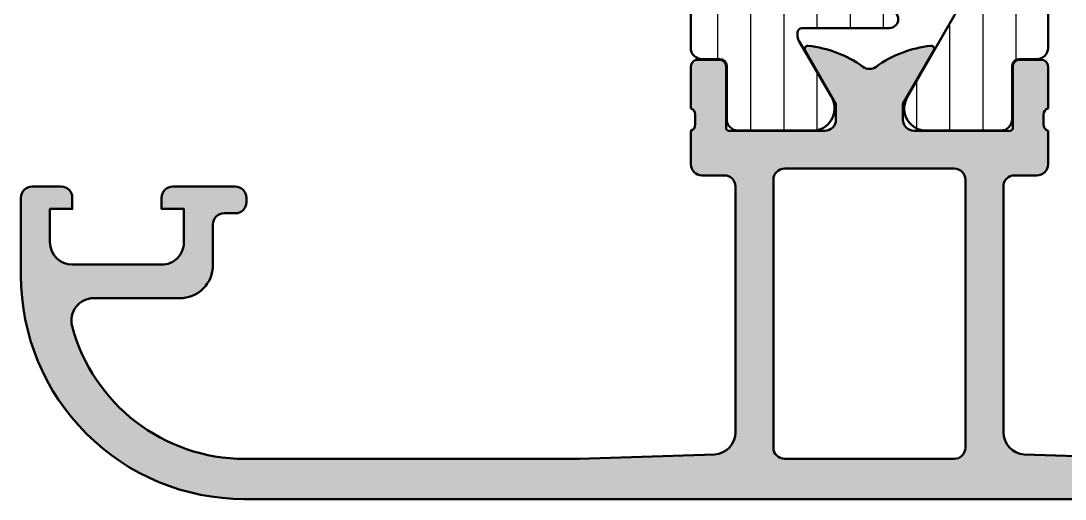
# Model space of a CAD drawing. Extents: x 0 to 76, y 0 to 83.8.
# Drawn here: x 0 to 46.76, y 0 to 21.42 of the extents above; entities that cross this region are included whole.
import ezdxf

# ---------------------------------------------------------------- set-up
doc = ezdxf.new("R2010")
doc.units = 0
for name, color, linetype, lineweight in [('0S-Alu contour', 7, 'Continuous', 50), ('0S-Alu hatch', 252, 'Continuous', 25), ('0S-Plastic contour', 254, 'Continuous', 50), ('0S-Plastic hatch', 253, 'Continuous', 25)]:
    doc.layers.add(name, color=color, linetype=linetype, lineweight=lineweight)
pattern_1 = [(90, (0, 0), (-1.4859, 0), [])]

# ---------------------------------------------------------------- blocks, each defined once
blk = doc.blocks.new('284151__37331746_351D_4616_B207_01784C81C497___5EBAD73C_8FCA_4513_8191_C6A531EA2A94_')
at = {"layer": '0S-Plastic hatch'}
h = blk.add_hatch(dxfattribs=at)
h.set_pattern_fill('ANSI31', color=256, scale=0.4680000000000001, angle=45, style=0)
h.set_pattern_definition(pattern_1)
edge = h.paths.add_edge_path()
edge.add_line((29.99999930688776, 47.79003100783183), (29.99674226494619, 20.21002498787557))
edge.add_arc((30.49673958604417, 20.21002230896637), 0.4999973211051484, 179.999693017615, 270.0003069820253)
edge.add_line((30.49674226495336, 19.71002498786839), (31.30707359828668, 19.71002498786839))
edge.add_ellipse((31.30707359828667, 19.41002498786838), major_axis=(-0.3000000000000149, 0), ratio=1, start_angle=180, end_angle=269.9999999999993, ccw=False)
edge.add_line((31.60707359828669, 19.41002498786838), (31.60674164788967, 17.01002660493208))
edge.add_arc((32.11173762532828, 17.01502391251437), 0.5050207028550981, 180.5669654820281, 270.5675704443997)
edge.add_line((32.11674026495336, 16.5100279878684), (35.58328176305284, 16.5100279878684))
edge.add_arc((35.44097111406149, 17.49984606259124), 0.9999960709244696, 278.1816080518995, 392.727016099841)
edge.add_line((36.28222376305283, 18.04048098786839), (34.84324225325281, 20.53287041562356))
edge.add_ellipse((35.2762549699832, 20.78287038992312), major_axis=(-0.5000000000000137, 0), ratio=1, start_angle=0, end_angle=29.999996599344627, ccw=False)
edge.add_line((34.77625496998319, 20.78287038992312), (34.77625496998309, 20.89485616174543))
edge.add_ellipse((34.97601501198112, 20.89485616174544), major_axis=(-0.199760041998033, 0), ratio=1, start_angle=270.0000000000041, end_angle=360, ccw=False)
edge.add_line((34.9760150119811, 21.09461620374348), (38.88932186888238, 21.09461620374345))
edge.add_arc((38.88932186888235, 21.49413628773944), 0.3995200839959949, 270.0000000000041, 449.9999999999959)
edge.add_line((38.88932186888238, 21.89365637173544), (36.89172144890242, 21.89365637173544))
edge.add_ellipse((36.89172144890238, 22.19329643473244), major_axis=(-0.2996400629969997, 0), ratio=1, start_angle=0, end_angle=90.00000000000807, ccw=False)
edge.add_line((36.59208138590538, 22.19329643473244), (36.59208138590543, 22.39305647673039))
edge.add_arc((36.29244132290839, 22.39305647673046), 0.2996400629970424, 0, 180)
edge.add_line((35.99280125991135, 22.39305647673046), (35.99280125991138, 22.19329643473237))
edge.add_ellipse((35.69316119691441, 22.19329643473237), major_axis=(-0.2996400629969642, 0), ratio=1, start_angle=89.99999999999062, end_angle=180, ccw=False)
edge.add_line((35.69316119691436, 21.89365637173541), (34.53045625920263, 21.89365637173544))
edge.add_ellipse((34.53045625920286, 22.09341641336493), major_axis=(-0.1997600416294851, 0), ratio=1, start_angle=59.99999999993361, end_angle=89.99999999993281, ccw=False)
edge.add_line((34.43057623838792, 21.92041914265287), (32.29579863505288, 23.15314193446745))
edge.add_ellipse((32.79138860211026, 24.01434242023629), major_axis=(-0.9936174777732217, 0), ratio=1, start_angle=-0.6764750291013115, end_angle=60.08111811892081, ccw=False)
edge.add_line((31.79784037795338, 24.02607350761685), (31.79784037795338, 39.67230010955752))
edge.add_ellipse((32.79664058794332, 39.67230010955752), major_axis=(-0.9988002099899446, 0), ratio=1, start_angle=269.99999999999795, end_angle=360, ccw=False)
edge.add_line((32.79664058794336, 40.67110031954746), (35.69316119691442, 40.67110031954744))
edge.add_ellipse((35.6931611969145, 40.37146025655048), major_axis=(-0.2996400629969571, 0), ratio=1, start_angle=180, end_angle=270.00000000001495, ccw=False)
edge.add_line((35.99280125991145, 40.37146025655054), (35.99280125991132, 40.17170021455246))
edge.add_arc((36.29244132290836, 40.17170021455245), 0.2996400629970424, 180, 360)
edge.add_line((36.5920813859054, 40.17170021455249), (36.5920813859054, 40.37146025655039))
edge.add_ellipse((36.89172144890239, 40.37146025655053), major_axis=(-0.2996400629969926, 0), ratio=1, start_angle=270.0000000000177, end_angle=360, ccw=False)
edge.add_line((36.89172144890231, 40.67110031954753), (38.88932186888244, 40.6711003195475))
edge.add_arc((38.88932186888239, 41.07062040354349), 0.3995200839959807, 270.0000000000061, 450.0000000000061)
edge.add_line((38.88932186888235, 41.47014048753947), (33.7954407979334, 41.47014048753923))
edge.add_ellipse((33.79544079793331, 43.46774090751916), major_axis=(-1.997600419979924, 0), ratio=1, start_angle=0, end_angle=90.00000000000239, ccw=False)
edge.add_line((31.79784037795339, 43.46774090751916), (31.79784037795329, 44.11991188122832))
edge.add_ellipse((32.79664113377662, 44.11991188122813), major_axis=(-0.9988007558233247, 0), ratio=1, start_angle=299.9999999999911, end_angle=360, ccw=False)
edge.add_line((32.29724075586509, 44.98489870909031), (34.27685478430132, 46.11703758609423))
edge.add_arc((33.77745475999306, 46.98202398783527), 0.9988002099899655, 299.9999946553975, 360)
edge.add_line((34.77625496998302, 46.98202398783536), (34.77625496998312, 47.21154424289115))
edge.add_ellipse((35.2762549699832, 47.21154424289093), major_axis=(-0.5000000000000853, 0), ratio=1, start_angle=330.0000034006573, end_angle=360, ccw=False)
edge.add_line((34.84324225325274, 47.46154421719052), (36.28548080498723, 49.95957500783185))
edge.add_arc((35.4442281559959, 50.500209933109), 0.9999960709244641, 327.2729839001593, 441.8183919481005)
edge.add_line((35.58653880498724, 51.49002800783184), (32.10999730688775, 51.49002800783184))
edge.add_arc((32.10999466726268, 50.99003203039323), 0.4999959774455833, 89.99969751881494, 180.0003024817733)
edge.add_line((31.60999868982407, 50.99002939076815), (31.6103306402211, 48.59003100783183))
edge.add_ellipse((31.31033064022108, 48.59003100783183), major_axis=(-0.3000000000000114, 0), ratio=1, start_angle=89.99999999999937, end_angle=180, ccw=False)
edge.add_line((31.31033064022108, 48.29003100783182), (30.49999930688776, 48.29003100783183))
edge.add_arc((30.49999662797856, 47.79003368674103), 0.499997321097979, 89.99969301797341, 180.0003069823849)
at = {"layer": '0S-Plastic contour', "color": 7}
for points in [[(35.58653880498724, 51.49002800783184), (32.10999730688775, 51.49002800783184)], [(31.60999868982407, 50.99002939076815), (31.6103306402211, 48.59003100783183)], [(34.84324225325274, 47.46154421719052), (36.28548080498723, 49.95957500783185)], [(31.31033064022108, 48.29003100783182), (30.49999930688776, 48.29003100783183)], [(29.99999930688776, 47.79003100783183), (29.99674226494619, 20.21002498787557)], [(34.77625496998302, 46.98202398783536), (34.77625496998312, 47.21154424289115)], [(32.29724075586509, 44.98489870909031), (34.27685478430132, 46.11703758609423)], [(31.79784037795339, 43.46774090751916), (31.79784037795329, 44.11991188122832)], [(38.88932186888235, 41.47014048753947), (33.7954407979334, 41.47014048753923)], [(32.79664058794336, 40.67110031954746), (35.69316119691442, 40.67110031954744)], [(35.99280125991145, 40.37146025655054), (35.99280125991132, 40.17170021455246)], [(36.5920813859054, 40.17170021455249), (36.5920813859054, 40.37146025655039)], [(36.89172144890231, 40.67110031954753), (38.88932186888244, 40.6711003195475)], [(31.79784037795338, 24.02607350761685), (31.79784037795338, 39.67230010955752)], [(34.43057623838792, 21.92041914265287), (32.29579863505288, 23.15314193446745)], [(35.99280125991135, 22.39305647673046), (35.99280125991138, 22.19329643473237)], [(36.59208138590538, 22.19329643473244), (36.59208138590543, 22.39305647673039)], [(35.69316119691436, 21.89365637173541), (34.53045625920263, 21.89365637173544)], [(38.88932186888238, 21.89365637173544), (36.89172144890242, 21.89365637173544)], [(34.9760150119811, 21.09461620374348), (38.88932186888238, 21.09461620374345)], [(34.77625496998319, 20.78287038992312), (34.77625496998309, 20.89485616174543)], [(36.28222376305283, 18.04048098786839), (34.84324225325281, 20.53287041562356)], [(30.49674226495336, 19.71002498786839), (31.30707359828668, 19.71002498786839)], [(31.60707359828669, 19.41002498786838), (31.60674164788967, 17.01002660493208)], [(32.11674026495336, 16.5100279878684), (35.58328176305284, 16.5100279878684)]]:
    blk.add_lwpolyline(points, dxfattribs=at)
for centre, radius, start, end in [((32.10999466726268, 50.99003203039323), 0.4999959774455833, 89.99969751881494, 180.0003024817733), ((35.4442281559959, 50.500209933109), 0.9999960709244641, 327.2729839001593, 81.8183919481005), ((30.49999662797856, 47.79003368674103), 0.499997321097979, 89.99969301797341, 180.0003069823849), ((33.77745475999306, 46.98202398783527), 0.9988002099899655, 299.9999946553975, 0), ((38.88932186888239, 41.07062040354349), 0.3995200839959807, 270.0000000000061, 90.00000000000612), ((36.29244132290836, 40.17170021455245), 0.2996400629970424, 180, 0), ((36.29244132290839, 22.39305647673046), 0.2996400629970424, 0, 180), ((38.88932186888235, 21.49413628773944), 0.3995200839959949, 270.0000000000041, 89.99999999999594), ((30.49673958604417, 20.21002230896637), 0.4999973211051484, 179.999693017615, 270.0003069820253), ((35.44097111406149, 17.49984606259124), 0.9999960709244696, 278.1816080518995, 32.72701609984102), ((32.11173762532828, 17.01502391251437), 0.5050207028550981, 180.5669654820281, 270.5675704443997)]:
    blk.add_arc(centre, radius, start, end, dxfattribs=at)
at = {"layer": '0S-Plastic contour', "color": 7, "extrusion": (0, 0, -1)}
for centre, radius, start, end in [((-31.31033064022108, 48.59003100783183), 0.3000000000000114, 180, 270.0000000000007), ((-35.2762549699832, 47.21154424289093), 0.5000000000000853, 0, 29.99999659934269), ((-32.79664113377662, 44.11991188122813), 0.998800755823325, 0, 60.00000000000894), ((-33.79544079793331, 43.46774090751916), 1.997600419979924, 269.9999999999976, 0), ((-32.79664058794332, 39.67230010955752), 0.9988002099899446, 0, 90.00000000000205), ((-35.6931611969145, 40.37146025655048), 0.2996400629969571, 89.99999999998506, 180), ((-36.89172144890239, 40.37146025655053), 0.2996400629969926, 0, 89.99999999998234), ((-32.79138860211026, 24.01434242023629), 0.9936174777732217, 299.9188818810793, 0.6764750291012418), ((-35.69316119691441, 22.19329643473237), 0.2996400629969642, 180, 270.0000000000095), ((-36.89172144890238, 22.19329643473244), 0.2996400629969997, 269.9999999999919, 0), ((-34.53045625920286, 22.09341641336493), 0.1997600416294851, 270.0000000000672, 300.0000000000664), ((-34.97601501198112, 20.89485616174544), 0.199760041998033, 0, 89.99999999999594), ((-35.2762549699832, 20.78287038992312), 0.5000000000000137, 330.0000034006554, 0), ((-31.30707359828667, 19.41002498786838), 0.3000000000000149, 90.00000000000067, 180)]:
    blk.add_arc(centre, radius, start, end, dxfattribs=at)
blk = doc.blocks.new('284151__1CDA4927_500E_4449_A2B0_3B32F3932A30___2944F3FC_1F27_40F2_815A_D28FB39D8C25_')
at = {"layer": '0S-Plastic hatch'}
h = blk.add_hatch(dxfattribs=at)
h.set_pattern_fill('ANSI31', color=256, scale=0.4680000000000001, angle=45, style=0)
h.set_pattern_definition(pattern_1)
edge = h.paths.add_edge_path()
edge.add_line((45.99997017547695, 47.79003100783173), (46.00322721741852, 20.21002498787547))
edge.add_ellipse((45.50322989632053, 20.21002230896629), major_axis=(-0.4999973211051626, 0), ratio=1, start_angle=89.99969301797631, end_angle=180.000306982385, ccw=False)
edge.add_line((45.50322721741135, 19.7100249878683), (44.69289588407803, 19.71002498786829))
edge.add_arc((44.69289588407804, 19.41002498786827), 0.3000000000000185, 90.00000000000136, 180)
edge.add_line((44.39289588407802, 19.41002498786827), (44.39322783447504, 17.01002660493197))
edge.add_ellipse((43.88823185703643, 17.01502391251425), major_axis=(-0.5050207028550908, 0), ratio=1, start_angle=89.43242955559953, end_angle=179.4330345179745, ccw=False)
edge.add_line((43.88322921741134, 16.51002798786828), (40.41668771931187, 16.51002798786829))
edge.add_ellipse((40.5589983683032, 17.49984606259114), major_axis=(-0.9999960709244676, 0), ratio=1, start_angle=-32.727016099841194, end_angle=81.8183919481013, ccw=False)
edge.add_line((39.71774571931187, 18.04048098786829), (41.81451365413689, 21.67219008046127))
edge.add_ellipse((43.11355180432791, 20.92219015756279), major_axis=(-1.499999999999808, 0), ratio=1, start_angle=297.9942546357577, end_angle=330.0000034006593, ccw=False)
edge.add_line((42.40947727073656, 22.24668215495181), (43.30322621741134, 22.74836098786831))
edge.add_arc((42.80322780871322, 23.61438778231315), 1.000000408698464, 299.9998812007991, 360.0000455150246)
edge.add_line((43.80322821741136, 23.61438857670052), (43.79997117547696, 44.38566900783172))
edge.add_arc((42.79997076677882, 44.38566821338688), 1.000000408698472, 4.55150246153e-05, 60.00011879920013)
edge.add_line((43.29996917547696, 45.25169500783174), (42.40622022880219, 45.75337384074821))
edge.add_ellipse((43.11029476239348, 47.07786583813726), major_axis=(-1.499999999999815, 0), ratio=1, start_angle=29.999996599342523, end_angle=62.00574536424449, ccw=False)
edge.add_line((41.81125661220248, 46.32786591523873), (39.71448867737748, 49.95957500783174))
edge.add_ellipse((40.55574132636883, 50.5002099331089), major_axis=(-0.9999960709244797, 0), ratio=1, start_angle=-81.81839194809982, end_angle=32.727016099840625, ccw=False)
edge.add_line((40.41343067737747, 51.49002800783176), (43.88997217547696, 51.49002800783174))
edge.add_ellipse((43.88997481510201, 50.99003203039311), major_axis=(-0.4999959774455975, 0), ratio=1, start_angle=179.9996975182268, end_angle=270.00030248118344, ccw=False)
edge.add_line((44.38997079254064, 50.99002939076291), (44.38963884214362, 48.59003100783173))
edge.add_arc((44.68963884214363, 48.59003100783174), 0.3000000000000043, 180, 270)
edge.add_line((44.68963884214363, 48.29003100783173), (45.49997017547695, 48.29003100783173))
edge.add_ellipse((45.49997285438616, 47.79003368674093), major_axis=(-0.4999973210979719, 0), ratio=1, start_angle=179.9996930176151, end_angle=270.000306982027, ccw=False)
at = {"layer": '0S-Plastic contour', "color": 7}
for points in [[(40.41343067737747, 51.49002800783176), (43.88997217547696, 51.49002800783174)], [(44.38997079254064, 50.99002939076291), (44.38963884214362, 48.59003100783173)], [(41.81125661220248, 46.32786591523873), (39.71448867737748, 49.95957500783174)], [(44.68963884214363, 48.29003100783173), (45.49997017547695, 48.29003100783173)], [(45.99997017547695, 47.79003100783173), (46.00322721741852, 20.21002498787547)], [(43.29996917547696, 45.25169500783174), (42.40622022880219, 45.75337384074821)], [(43.80322821741136, 23.61438857670052), (43.79997117547696, 44.38566900783172)], [(42.40947727073656, 22.24668215495181), (43.30322621741134, 22.74836098786831)], [(39.71774571931187, 18.04048098786829), (41.81451365413689, 21.67219008046127)], [(45.50322721741135, 19.7100249878683), (44.69289588407803, 19.71002498786829)], [(44.39289588407802, 19.41002498786827), (44.39322783447504, 17.01002660493197)], [(43.88322921741134, 16.51002798786828), (40.41668771931187, 16.51002798786829)]]:
    blk.add_lwpolyline(points, dxfattribs=at)
at = {"layer": '0S-Plastic contour', "color": 7, "extrusion": (0, 0, -1)}
for centre, radius, start, end in [((-40.55574132636883, 50.5002099331089), 0.9999960709244797, 327.2729839001594, 81.81839194809982), ((-43.88997481510201, 50.99003203039311), 0.4999959774455975, 89.99969751881657, 180.0003024817733), ((-45.49997285438616, 47.79003368674093), 0.4999973210979719, 89.999693017973, 180.0003069823849), ((-43.11029476239348, 47.07786583813726), 1.499999999999815, 297.9942546357555, 330.0000034006575), ((-43.11355180432791, 20.92219015756279), 1.499999999999808, 29.99999659934069, 62.00574536424229), ((-45.50322989632053, 20.21002230896629), 0.4999973211051626, 179.999693017615, 270.0003069820237), ((-40.5589983683032, 17.49984606259114), 0.9999960709244676, 278.1816080518987, 32.7270160998412), ((-43.88823185703643, 17.01502391251425), 0.5050207028550908, 180.5669654820256, 270.5675704444005)]:
    blk.add_arc(centre, radius, start, end, dxfattribs=at)
at = {"layer": '0S-Plastic contour', "color": 7}
for centre, radius, start, end in [((44.68963884214363, 48.59003100783174), 0.3000000000000043, 180, 270), ((42.79997076677882, 44.38566821338688), 1.000000408698472, 4.55150246153e-05, 60.00011879920013), ((42.80322780871322, 23.61438778231315), 1.000000408698464, 299.9998812007991, 4.55150246153e-05), ((44.69289588407804, 19.41002498786827), 0.3000000000000185, 90.00000000000136, 180)]:
    blk.add_arc(centre, radius, start, end, dxfattribs=at)
blk = doc.blocks.new('375520__E053DD95_70E8_46B0_B580_D3E1B7910A75_')
at = {"layer": '0S-Alu hatch'}
h = blk.add_hatch(color=256, dxfattribs=at)
edge = h.paths.add_edge_path()
edge.add_arc((30.50001581442956, 15.0000158144573), 0.5000158147080705, 180.0018121461791, 269.9981878539085)
edge.add_line((30.49999999997146, 14.49999999999931), (31.49999999997169, 14.50001525878827))
edge.add_ellipse((31.49998418459643, 13.99999944366303), major_axis=(-0.5000158153753489, 0), ratio=1, start_angle=180.0000637535141, end_angle=269.99818774881413, ccw=False)
edge.add_line((31.99999999997146, 13.99999999999932), (31.99999999994316, 2.997451782227017))
edge.add_ellipse((30.99998945028843, 2.997467701648869), major_axis=(-1.000010549781437, 0), ratio=1, start_angle=94.08683987230688, end_angle=179.9990878939899, ccw=False)
edge.add_line((31.07125854486469, 2.000000000000113), (24.99999999997362, 1.799996406879358))
edge.add_line((24.99999999997362, 1.799996406879358), (10.0240386663645, 1.800002095251556))
edge.add_ellipse((10.02403866636445, 9.800002095251578), major_axis=(-8.000000000000021, 0), ratio=1, start_angle=14.900313355241622, end_angle=90.00000000000028, ccw=False)
edge.add_ellipse((3.259415955176406, 8.000035546874278), major_axis=(-1.000000000000137, 0), ratio=1, start_angle=-90.0000000000025, end_angle=14.900313355237984, ccw=False)
edge.add_line((3.25941595517645, 9.000035546874415), (7.099997656249342, 9.000035546874415))
edge.add_arc((7.113485404161719, 10.48658897996129), 1.486614620123902, 269.4801600747283, 359.8977336858262)
edge.add_line((8.60009765625, 10.4839355468747), (8.599997656249798, 12.3000976562497))
edge.add_ellipse((9.099948828125024, 12.30009765624943), major_axis=(-0.4999511718752263, 0), ratio=1, start_angle=269.999999999979, end_angle=360, ccw=False)
edge.add_line((9.099948828125207, 12.80004882812466), (9.600037093931633, 12.80004882812454))
edge.add_arc((9.60003709393142, 13.30004882812453), 0.4999999999999858, 270.0000000000244, 360)
edge.add_line((10.1000370939314, 13.30004882812477), (10.10003709393163, 13.50004882812459))
edge.add_arc((9.600037093931675, 13.50004882812452), 0.4999999999999574, 0, 90.00000000000487)
edge.add_line((9.600037093931633, 14.00004882812448), (6.800048828125227, 14.00004882812459))
edge.add_arc((6.800048828125014, 13.50004882812435), 0.5000000000002416, 89.99999999997557, 180)
edge.add_line((6.300048828124772, 13.50004882812435), (6.300048828124772, 13.00004882812459))
edge.add_line((6.300048828124772, 13.00004882812459), (7.300048828124772, 13.00004882812459))
edge.add_line((7.300048828124772, 13.00004882812459), (7.300048828124886, 11.50004882812448))
edge.add_ellipse((6.300048828124744, 11.50004882812462), major_axis=(-1.000000000000142, 0), ratio=1, start_angle=89.99999999999511, end_angle=180, ccw=False)
edge.add_line((6.300048828124658, 10.50004882812447), (2.300048828124658, 10.50004882812447))
edge.add_ellipse((2.300048828124772, 11.50004882812424), major_axis=(-0.9999999999997708, 0), ratio=1, start_angle=0, end_angle=89.99999999999352, ccw=False)
edge.add_line((1.300048828125, 11.50004882812425), (1.300048828124886, 13.00004882812436))
edge.add_line((1.300048828124886, 13.00004882812436), (2.300048828124772, 13.00004882812459))
edge.add_line((2.300048828124772, 13.00004882812459), (2.300048828125113, 13.50004882812436))
edge.add_arc((1.800048828125056, 13.5000488281243), 0.500000000000057, 0, 89.99999999999349)
edge.add_line((1.800048828125113, 14.00004882812436), (0.5000488281249318, 14.00004882812436))
edge.add_arc((0.5000488281244913, 13.49999999999987), 0.5000488281244913, 89.99999999994952, 180)
edge.add_line((0, 13.49999999999987), (0, 9.999999999999773))
edge.add_arc((9.999999999999888, 9.999999999999888), 9.999999999999888, 180, 270.0000000000006)
edge.add_line((9.999999999999991, 0), (65.99996948239334, 0))
edge.add_arc((65.9999694823934, 10.00005071949983), 10.00005071949982, 269.9999999999997, 360)
edge.add_line((76.00002020189322, 10.00005071949976), (75.99996948239357, 13.49999999999977))
edge.add_arc((75.49992065426876, 13.49999999999956), 0.5000488281248039, 0, 90.00000000005373)
edge.add_line((75.4999206542683, 14.00004882812436), (74.199920654268, 14.00004882812436))
edge.add_arc((74.1999206542682, 13.5000488281245), 0.4999999999998579, 90.0000000000228, 180)
edge.add_line((73.69992065426834, 13.5000488281245), (73.69992065426857, 13.00004882812459))
edge.add_line((73.69992065426857, 13.00004882812459), (74.69992065426857, 13.00004882812447))
edge.add_line((74.69992065426857, 13.00004882812447), (74.69992065426811, 11.50004882812448))
edge.add_ellipse((73.69992065426833, 11.50004882812426), major_axis=(-0.9999999999997868, 0), ratio=1, start_angle=90.0000000000204, end_angle=180, ccw=False)
edge.add_line((73.69992065426868, 10.50004882812447), (69.69992065426845, 10.50004882812447))
edge.add_ellipse((69.6999206542686, 11.50004882812473), major_axis=(-1.000000000000252, 0), ratio=1, start_angle=0, end_angle=89.99999999999193, ccw=False)
edge.add_line((68.69992065426834, 11.50004882812473), (68.69992065426857, 13.00004882812459))
edge.add_line((68.69992065426857, 13.00004882812459), (69.69992065426857, 13.00004882812447))
edge.add_line((69.69992065426857, 13.00004882812447), (69.69992065426857, 13.50004882812448))
edge.add_arc((69.19992065426833, 13.50004882812435), 0.5000000000002416, 0, 90.00000000003746)
edge.add_line((69.199920654268, 14.00004882812459), (66.39993238846137, 14.00004882812436))
edge.add_arc((66.39993238846144, 13.50004882812463), 0.49999999999973, 90.00000000000813, 180)
edge.add_line((65.8999323884617, 13.50004882812463), (65.89993238846203, 13.30004882812488))
edge.add_arc((66.39993238846183, 13.30004882812444), 0.4999999999997869, 180, 269.9999999999593)
edge.add_line((66.39993238846148, 12.80004882812466), (66.90002065426825, 12.80004882812477))
edge.add_ellipse((66.90002065426823, 12.30009765624946), major_axis=(-0.4999511718753152, 0), ratio=1, start_angle=180, end_angle=269.9999999999984, ccw=False)
edge.add_line((67.39997182614354, 12.30009765624948), (67.39987182614334, 10.48393554687459))
edge.add_arc((68.8864840782316, 10.48658897996118), 1.486614620123903, 180.1022663141809, 270.5198399252716)
edge.add_line((68.899971826144, 9.0000355468743), (72.74055352721687, 9.000035546874415))
edge.add_ellipse((72.74055352721692, 8.00003554687438), major_axis=(-1.000000000000035, 0), ratio=1, start_angle=165.0996866447614, end_angle=270.00000000000165, ccw=False)
edge.add_ellipse((65.97593081602872, 9.800002095251607), major_axis=(-8.000000000000052, 0), ratio=1, start_angle=90.0000000000008, end_angle=165.0996866447592, ccw=False)
edge.add_line((65.97593081602884, 1.800002095251556), (51.00017703034712, 1.799996406958143))
edge.add_line((51.00017703034712, 1.799996406958143), (44.9287109374435, 2.000000000000454))
edge.add_ellipse((44.99998003201955, 2.997467701649141), major_axis=(-1.000010549781353, 0), ratio=1, start_angle=0.0009121060101051626, end_angle=85.9131601277042, ccw=False)
edge.add_line((43.99996948236491, 2.997451782227016), (43.99996948239345, 13.99999999999943))
edge.add_ellipse((44.49995404573664, 14.00001543665612), major_axis=(-0.4999845635814881, 0), ratio=1, start_angle=-90.00176896515723, end_angle=0.0017689652212879992, ccw=False)
edge.add_line((44.49996948239323, 14.49999999999931), (45.49996948239345, 14.50001525878849))
edge.add_arc((45.4999849199113, 14.99999982103224), 0.499984562482073, 269.9982309361424, 360.0000205083468)
edge.add_line((45.99996948239334, 14.99999999999932), (45.99996948239334, 16.50001525878839))
edge.add_ellipse((46.07880592893642, 16.76753585078158), major_axis=(-0.2788950563275092, 0), ratio=1, start_angle=-1.1645893740978863, end_angle=73.58012358050479, ccw=False)
edge.add_line((45.79996848239329, 16.77320425877995), (45.79996848239328, 17.22679825877996))
edge.add_ellipse((46.07883657803645, 17.23245891825702), major_axis=(-0.2789255417371505, 0), ratio=1, start_angle=-73.57540544464513, end_angle=1.1628700728862214, ccw=False)
edge.add_line((45.99996948239328, 17.50000225877996), (45.99996948239328, 19.38001325878846))
edge.add_arc((45.69996948239327, 19.38001325878846), 0.3000000000000114, 0, 90)
edge.add_line((45.69996948239327, 19.68001325878847), (44.7199951633505, 19.68001325878847))
edge.add_arc((44.7199951633505, 19.38001325878846), 0.3000000000000114, 90, 180)
edge.add_line((44.41999516335049, 19.38001325878846), (44.41999516335049, 16.62001525878848))
edge.add_ellipse((44.29999516335059, 16.62001525878847), major_axis=(-0.119999999999898, 0), ratio=1, start_angle=90.00000000000341, end_angle=180, ccw=False)
edge.add_line((44.2999951633506, 16.50001525878858), (39.99996948239323, 16.50001525878861))
edge.add_ellipse((39.99996948239324, 17.00001525878858), major_axis=(-0.4999999999999716, 0), ratio=1, start_angle=0, end_angle=89.9999999999983, ccw=False)
edge.add_line((39.49996948239327, 17.00001525878857), (39.49996948239317, 17.70001525878841))
edge.add_line((39.49996948239317, 17.70001525878841), (40.88146494001565, 20.09283558181619))
edge.add_arc((40.76184969774494, 20.16189547414033), 0.1381197846483245, 330.0000000000142, 455.6225775507676)
edge.add_arc((41.23819272356741, 15.32340639694077), 5.0000000000001, 95.62257755079705, 126.0694239676524)
edge.add_ellipse((37.99998474118253, 19.7690794689084), major_axis=(-0.4999999999998294, 0), ratio=1, start_angle=53.93057603234752, end_angle=126.06942396765251, ccw=False)
edge.add_arc((34.76177675879752, 15.32340639694026), 5.000000000000593, 53.93057603234987, 84.37742244920615)
edge.add_arc((35.23811978461985, 20.16189547414029), 0.1381197846483521, 84.37742244926908, 210.0000000000036)
edge.add_line((35.11850454234914, 20.09283558181611), (36.49999999997141, 17.7000152587885))
edge.add_line((36.49999999997141, 17.7000152587885), (36.49999999997141, 17.00001525878852))
edge.add_ellipse((35.99999999997137, 17.00001525878868), major_axis=(-0.5000000000000427, 0), ratio=1, start_angle=89.9999999999788, end_angle=180, ccw=False)
edge.add_line((35.99999999997118, 16.50001525878863), (31.69997431901416, 16.50001525878849))
edge.add_ellipse((31.69997431901416, 16.62001525878849), major_axis=(-0.1199999999999939, 0), ratio=1, start_angle=0, end_angle=90, ccw=False)
edge.add_line((31.57997431901417, 16.62001525878849), (31.57997431901417, 19.38001325878849))
edge.add_arc((31.27997431901416, 19.38001325878849), 0.3000000000000043, 0, 90.00000000000067)
edge.add_line((31.27997431901416, 19.68001325878849), (30.29999999997138, 19.6800132587885))
edge.add_arc((30.29999999997138, 19.38001325878849), 0.3000000000000078, 90, 180)
edge.add_line((29.99999999997137, 19.38001325878849), (29.99999999997138, 17.50000225877998))
edge.add_ellipse((29.92113290432822, 17.23245891825705), major_axis=(-0.2789255417371388, 0), ratio=1, start_angle=178.8371299271114, end_angle=253.57540544464598, ccw=False)
edge.add_line((30.20000099997138, 17.22679825877998), (30.20000099997138, 16.77320425877998))
edge.add_ellipse((29.92116355342833, 16.76753585078161), major_axis=(-0.2788950563274377, 0), ratio=1, start_angle=106.4198764194935, end_angle=181.1645893740957, ccw=False)
edge.add_line((29.99999999997138, 16.50001525878849), (29.99999999997158, 14.99999999999932))
edge = h.paths.add_edge_path()
edge.add_line((33.69998779295429, 2.300015497207027), (33.69998779295429, 14.30001220703059))
edge.add_ellipse((34.20001447298461, 14.29998552700027), major_axis=(-0.5000266807421027, 0), ratio=1, start_angle=270.0030571431366, end_angle=359.99694285675906, ccw=False)
edge.add_line((34.19998779295429, 14.80001220703059), (41.7999816894104, 14.80001220703059))
edge.add_ellipse((41.79997677459122, 14.3000378091582), major_axis=(-0.4999743978965496, 0), ratio=1, start_angle=179.9970660620503, end_angle=269.9994367743692, ccw=False)
edge.add_line((42.29995117183228, 14.30001220703059), (42.29995117183228, 2.300015497207027))
edge.add_ellipse((41.79997677459121, 2.299989895079434), major_axis=(-0.4999743978965637, 0), ratio=1, start_angle=90.00056322563239, end_angle=180.0029339379498, ccw=False)
edge.add_line((41.7999816894104, 1.800015497207027), (34.19998779295429, 1.800015497207027))
edge.add_ellipse((34.20001447298461, 2.300042177237344), major_axis=(-0.5000266807421027, 0), ratio=1, start_angle=0.0030571432409942645, end_angle=89.99694285686343, ccw=False)
at = {"layer": '0S-Alu contour', "color": 7}
for points in [[(31.27997431901416, 19.68001325878849), (30.29999999997138, 19.6800132587885)], [(35.11850454234914, 20.09283558181611), (36.49999999997141, 17.7000152587885), (36.49999999997141, 17.00001525878852)], [(39.49996948239327, 17.00001525878857), (39.49996948239317, 17.70001525878841), (40.88146494001565, 20.09283558181619)], [(45.69996948239327, 19.68001325878847), (44.7199951633505, 19.68001325878847)], [(29.99999999997137, 19.38001325878849), (29.99999999997138, 17.50000225877998)], [(31.57997431901417, 16.62001525878849), (31.57997431901417, 19.38001325878849)], [(44.41999516335049, 19.38001325878846), (44.41999516335049, 16.62001525878848)], [(45.99996948239328, 17.50000225877996), (45.99996948239328, 19.38001325878846)], [(30.20000099997138, 17.22679825877998), (30.20000099997138, 16.77320425877998)], [(45.79996848239329, 16.77320425877995), (45.79996848239328, 17.22679825877996)], [(29.99999999997138, 16.50001525878849), (29.99999999997158, 14.99999999999932)], [(35.99999999997118, 16.50001525878863), (31.69997431901416, 16.50001525878849)], [(44.2999951633506, 16.50001525878858), (39.99996948239323, 16.50001525878861)], [(45.99996948239334, 14.99999999999932), (45.99996948239334, 16.50001525878839)], [(30.49999999997146, 14.49999999999931), (31.49999999997169, 14.50001525878827)], [(34.19998779295429, 14.80001220703059), (41.7999816894104, 14.80001220703059)], [(44.49996948239323, 14.49999999999931), (45.49996948239345, 14.50001525878849)], [(33.69998779295429, 2.300015497207027), (33.69998779295429, 14.30001220703059)], [(42.29995117183228, 14.30001220703059), (42.29995117183228, 2.300015497207027)], [(1.800048828125113, 14.00004882812436), (0.5000488281249318, 14.00004882812436)], [(9.600037093931633, 14.00004882812448), (6.800048828125227, 14.00004882812459)], [(31.99999999997146, 13.99999999999932), (31.99999999994316, 2.997451782227017)], [(43.99996948236491, 2.997451782227016), (43.99996948239345, 13.99999999999943)], [(0, 13.49999999999987), (0, 9.999999999999773)], [(1.300048828125, 11.50004882812425), (1.300048828124886, 13.00004882812436), (2.300048828124772, 13.00004882812459), (2.300048828125113, 13.50004882812436)], [(6.300048828124772, 13.50004882812435), (6.300048828124772, 13.00004882812459), (7.300048828124772, 13.00004882812459), (7.300048828124886, 11.50004882812448)], [(10.1000370939314, 13.30004882812477), (10.10003709393163, 13.50004882812459)], [(9.099948828125207, 12.80004882812466), (9.600037093931633, 12.80004882812454)], [(8.60009765625, 10.4839355468747), (8.599997656249798, 12.3000976562497)], [(6.300048828124658, 10.50004882812447), (2.300048828124658, 10.50004882812447)], [(3.25941595517645, 9.000035546874415), (7.099997656249342, 9.000035546874415)], [(31.07125854486469, 2.000000000000113), (24.99999999997362, 1.799996406879358), (10.0240386663645, 1.800002095251556)], [(65.97593081602884, 1.800002095251556), (51.00017703034712, 1.799996406958143), (44.9287109374435, 2.000000000000454)], [(41.7999816894104, 1.800015497207027), (34.19998779295429, 1.800015497207027)], [(9.999999999999991, 0), (65.99996948239334, 0)]]:
    blk.add_lwpolyline(points, dxfattribs=at)
for centre, radius, start, end in [((35.23811978461985, 20.16189547414029), 0.1381197846483521, 84.37742244926908, 210.0000000000036), ((34.76177675879752, 15.32340639694026), 5.000000000000593, 53.93057603234987, 84.37742244920615), ((41.23819272356741, 15.32340639694077), 5.0000000000001, 95.62257755079705, 126.0694239676524), ((40.76184969774494, 20.16189547414033), 0.1381197846483245, 330.0000000000142, 95.62257755076757), ((30.29999999997138, 19.38001325878849), 0.3000000000000078, 90, 180), ((31.27997431901416, 19.38001325878849), 0.3000000000000043, 0, 90.00000000000067), ((44.7199951633505, 19.38001325878846), 0.3000000000000114, 90, 180), ((45.69996948239327, 19.38001325878846), 0.3000000000000114, 0, 90), ((30.50001581442956, 15.0000158144573), 0.5000158147080705, 180.0018121461791, 269.9981878539085), ((45.4999849199113, 14.99999982103224), 0.499984562482073, 269.9982309361424, 2.05083467477e-05), ((0.5000488281244913, 13.49999999999987), 0.5000488281244913, 89.99999999994952, 180), ((1.800048828125056, 13.5000488281243), 0.500000000000057, 0, 89.99999999999349), ((6.800048828125014, 13.50004882812435), 0.5000000000002416, 89.99999999997557, 180), ((9.600037093931675, 13.50004882812452), 0.4999999999999574, 0, 90.00000000000487), ((9.60003709393142, 13.30004882812453), 0.4999999999999858, 270.0000000000244, 0), ((7.113485404161719, 10.48658897996129), 1.486614620123902, 269.4801600747283, 359.8977336858262), ((9.999999999999888, 9.999999999999888), 9.999999999999888, 180, 270.0000000000006)]:
    blk.add_arc(centre, radius, start, end, dxfattribs=at)
at = {"layer": '0S-Alu contour', "color": 7, "extrusion": (0, 0, -1)}
for centre, radius, start, end in [((-37.99998474118253, 19.7690794689084), 0.4999999999998294, 233.9305760323475, 306.0694239676525), ((-29.92113290432822, 17.23245891825705), 0.2789255417371388, 106.424594555354, 181.1628700728887), ((-46.07883657803645, 17.23245891825702), 0.2789255417371505, 358.8371299271138, 73.57540544464514), ((-35.99999999997137, 17.00001525878868), 0.5000000000000427, 180, 270.0000000000212), ((-39.99996948239324, 17.00001525878858), 0.4999999999999716, 270.0000000000017, 0), ((-29.92116355342833, 16.76753585078161), 0.2788950563274377, 178.8354106259043, 253.5801235805065), ((-31.69997431901416, 16.62001525878849), 0.1199999999999939, 270, 0), ((-44.29999516335059, 16.62001525878847), 0.119999999999898, 180, 269.9999999999966), ((-46.07880592893642, 16.76753585078158), 0.2788950563275092, 286.4198764194952, 1.164589374097863), ((-31.49998418459643, 13.99999944366303), 0.5000158153753489, 90.00181225118585, 179.9999362464859), ((-34.20001447298461, 14.29998552700027), 0.5000266807421027, 0.0030571432409504, 89.99694285686341), ((-41.79997677459122, 14.3000378091582), 0.4999743978965496, 90.00056322563078, 180.0029339379498), ((-44.49995404573664, 14.00001543665612), 0.4999845635814881, 359.9982310347787, 90.00176896515715), ((-9.099948828125024, 12.30009765624943), 0.4999511718752263, 0, 90.00000000002096), ((-2.300048828124772, 11.50004882812424), 0.9999999999997708, 270.0000000000065, 0), ((-6.300048828124744, 11.50004882812462), 1.000000000000142, 180, 270.0000000000049), ((-3.259415955176406, 8.000035546874278), 1.000000000000137, 345.099686644762, 90.00000000000254), ((-10.02403866636445, 9.800002095251578), 8.000000000000021, 269.9999999999997, 345.0996866447584), ((-30.99998945028843, 2.997467701648869), 1.000010549781437, 180.0009121060101, 265.9131601276931), ((-44.99998003201955, 2.997467701649141), 1.000010549781353, 274.0868398722958, 359.9990878939899), ((-34.20001447298461, 2.300042177237344), 0.5000266807421027, 270.0030571431366, 359.996942856759), ((-41.79997677459121, 2.299989895079434), 0.4999743978965637, 179.9970660620502, 269.9994367743676)]:
    blk.add_arc(centre, radius, start, end, dxfattribs=at)
blk = doc.blocks.new('371790__DCD2BCBE_04A6_4F6D_8334_0EBC4A30B7A7_')
at = {"layer": '0S-Alu contour', "color": 7}
blk.add_blockref('375520__E053DD95_70E8_46B0_B580_D3E1B7910A75_', (0, 0), dxfattribs=at)
at = {"layer": '0S-Plastic contour', "color": 7}
for name in ['284151__37331746_351D_4616_B207_01784C81C497___5EBAD73C_8FCA_4513_8191_C6A531EA2A94_', '284151__1CDA4927_500E_4449_A2B0_3B32F3932A30___2944F3FC_1F27_40F2_815A_D28FB39D8C25_']:
    blk.add_blockref(name, (0, 0), dxfattribs=at)

msp = doc.modelspace()

# ---------------------------------------------------------------- block references
at = {"layer": '0S-Alu contour', "color": 7}
msp.add_blockref('371790__DCD2BCBE_04A6_4F6D_8334_0EBC4A30B7A7_', (0, 0), dxfattribs=at)

doc.saveas('drawing.dxf')
